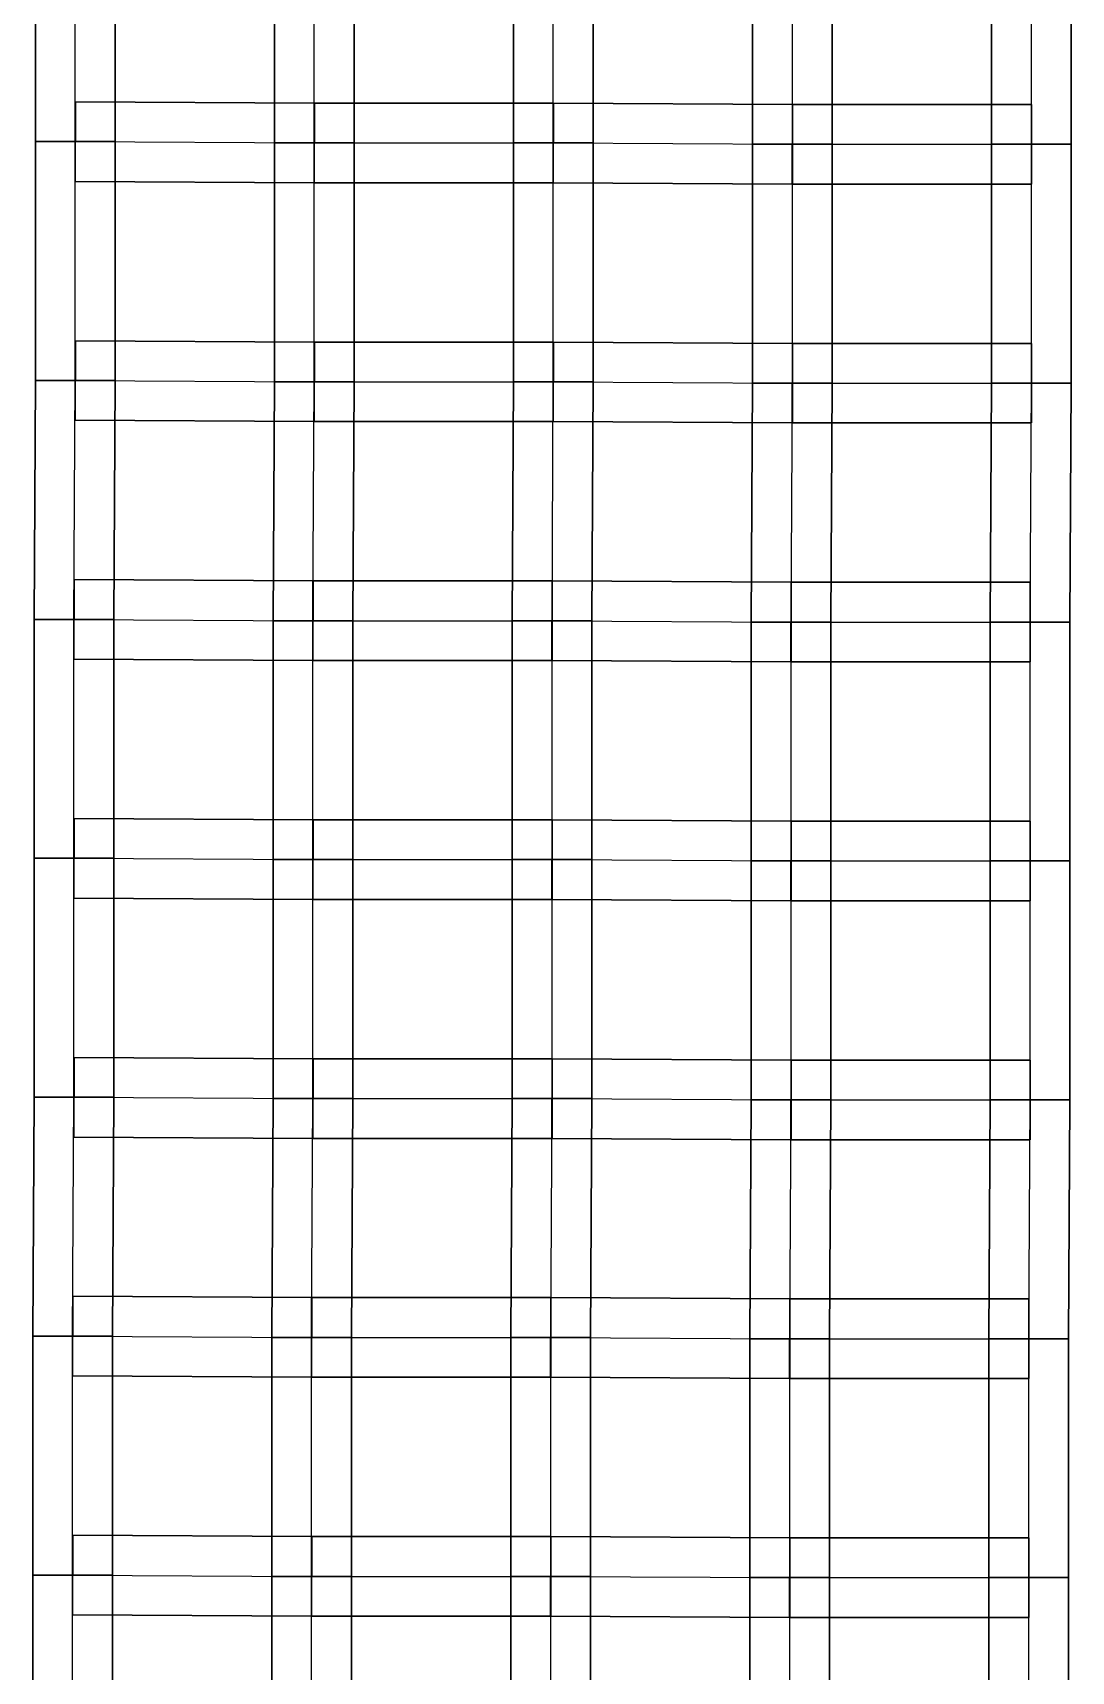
# Model space of a CAD drawing. Extents: x -300 to 609, y -118 to 2027.
# Drawn here: x -299.7 to -221.5, y 76.1 to 199.5 of the extents above; entities that cross this region are included whole.
import ezdxf

# ---------------------------------------------------------------- set-up
doc = ezdxf.new("R2010")
doc.units = 0

msp = doc.modelspace()

# ---------------------------------------------------------------- linework, layer by layer
at = {"layer": 'TUNNELS'}
for points in [[(-299.5, 191.3, -1.5), (-293.5, 191.3, -1.5), (-293.5, 209.3, -1.5), (-299.5, 209.3, -1.5)], [(-293.5, 191.3, 1.5), (-299.5, 191.3, 1.5), (-299.5, 209.3, 1.5), (-293.5, 209.3, 1.5)], [(-299.5, 191.3, 1.5), (-299.5, 191.3, -1.5), (-299.5, 209.3, -1.5), (-299.5, 209.3, 1.5)], [(-293.5, 191.3, -1.5), (-293.5, 191.3, 1.5), (-293.5, 209.3, 1.5), (-293.5, 209.3, -1.5)], [(-281.5, 191.2, -1.5), (-275.5, 191.2, -1.5), (-275.5, 209.2, -1.5), (-281.5, 209.2, -1.5)], [(-275.5, 191.2, 1.5), (-281.5, 191.2, 1.5), (-281.5, 209.2, 1.5), (-275.5, 209.2, 1.5)], [(-281.5, 191.2, 1.5), (-281.5, 191.2, -1.5), (-281.5, 209.2, -1.5), (-281.5, 209.2, 1.5)], [(-275.5, 191.2, -1.5), (-275.5, 191.2, 1.5), (-275.5, 209.2, 1.5), (-275.5, 209.2, -1.5)], [(-263.5, 191.2, -1.5), (-257.5, 191.2, -1.5), (-257.5, 209.2, -1.5), (-263.5, 209.2, -1.5)], [(-257.5, 191.2, 1.5), (-263.5, 191.2, 1.5), (-263.5, 209.2, 1.5), (-257.5, 209.2, 1.5)], [(-263.5, 191.2, 1.5), (-263.5, 191.2, -1.5), (-263.5, 209.2, -1.5), (-263.5, 209.2, 1.5)], [(-257.5, 191.2, -1.5), (-257.5, 191.2, 1.5), (-257.5, 209.2, 1.5), (-257.5, 209.2, -1.5)], [(-245.5, 191.1, -1.5), (-239.5, 191.1, -1.5), (-239.5, 209.1, -1.5), (-245.5, 209.1, -1.5)], [(-239.5, 191.1, 1.5), (-245.5, 191.1, 1.5), (-245.5, 209.1, 1.5), (-239.5, 209.1, 1.5)], [(-245.5, 191.1, 1.5), (-245.5, 191.1, -1.5), (-245.5, 209.1, -1.5), (-245.5, 209.1, 1.5)], [(-239.5, 191.1, -1.5), (-239.5, 191.1, 1.5), (-239.5, 209.1, 1.5), (-239.5, 209.1, -1.5)], [(-227.5, 191.1, -1.5), (-221.5, 191.1, -1.5), (-221.5, 209.1, -1.5), (-227.5, 209.1, -1.5)], [(-221.5, 191.1, 1.5), (-227.5, 191.1, 1.5), (-227.5, 209.1, 1.5), (-221.5, 209.1, 1.5)], [(-227.5, 191.1, 1.5), (-227.5, 191.1, -1.5), (-227.5, 209.1, -1.5), (-227.5, 209.1, 1.5)], [(-221.5, 191.1, -1.5), (-221.5, 191.1, 1.5), (-221.5, 209.1, 1.5), (-221.5, 209.1, -1.5)], [(-296.4833, 194.3, -1.5), (-296.5167, 188.3, -1.5), (-278.5167, 188.2, -1.5), (-278.4833, 194.2, -1.5)], [(-296.5167, 188.3, 1.5), (-296.4833, 194.3, 1.5), (-278.4833, 194.2, 1.5), (-278.5167, 188.2, 1.5)], [(-296.4833, 194.3, -1.5), (-296.5167, 188.3, -1.5), (-296.5167, 188.3, 1.5), (-296.4833, 194.3, 1.5)], [(-296.4833, 194.3, 1.5), (-296.4833, 194.3, -1.5), (-278.4833, 194.2, -1.5), (-278.4833, 194.2, 1.5)], [(-278.4833, 194.2, -1.5), (-278.4833, 194.2, 1.5), (-278.5167, 188.2, 1.5), (-278.5167, 188.2, -1.5)], [(-278.5, 194.2, -1.5), (-278.5, 188.2, -1.5), (-260.5, 188.2, -1.5), (-260.5, 194.2, -1.5)], [(-278.5, 188.2, 1.5), (-278.5, 194.2, 1.5), (-260.5, 194.2, 1.5), (-260.5, 188.2, 1.5)], [(-278.5, 194.2, 1.5), (-278.5, 194.2, -1.5), (-260.5, 194.2, -1.5), (-260.5, 194.2, 1.5)], [(-278.5, 194.2, -1.5), (-278.5, 188.2, -1.5), (-278.5, 188.2, 1.5), (-278.5, 194.2, 1.5)], [(-260.4833, 194.2, -1.5), (-260.5167, 188.2, -1.5), (-242.5167, 188.1, -1.5), (-242.4833, 194.1, -1.5)], [(-260.5167, 188.2, 1.5), (-260.4833, 194.2, 1.5), (-242.4833, 194.1, 1.5), (-242.5167, 188.1, 1.5)], [(-260.4833, 194.2, -1.5), (-260.5167, 188.2, -1.5), (-260.5167, 188.2, 1.5), (-260.4833, 194.2, 1.5)], [(-260.5, 194.2, -1.5), (-260.5, 194.2, 1.5), (-260.5, 188.2, 1.5), (-260.5, 188.2, -1.5)], [(-260.4833, 194.2, 1.5), (-260.4833, 194.2, -1.5), (-242.4833, 194.1, -1.5), (-242.4833, 194.1, 1.5)], [(-242.4833, 194.1, -1.5), (-242.4833, 194.1, 1.5), (-242.5167, 188.1, 1.5), (-242.5167, 188.1, -1.5)], [(-242.5, 194.1, -1.5), (-242.5, 188.1, -1.5), (-224.5, 188.1, -1.5), (-224.5, 194.1, -1.5)], [(-242.5, 188.1, 1.5), (-242.5, 194.1, 1.5), (-224.5, 194.1, 1.5), (-224.5, 188.1, 1.5)], [(-242.5, 194.1, 1.5), (-242.5, 194.1, -1.5), (-224.5, 194.1, -1.5), (-224.5, 194.1, 1.5)], [(-242.5, 194.1, -1.5), (-242.5, 188.1, -1.5), (-242.5, 188.1, 1.5), (-242.5, 194.1, 1.5)], [(-224.5, 194.1, -1.5), (-224.5, 194.1, 1.5), (-224.5, 188.1, 1.5), (-224.5, 188.1, -1.5)], [(-299.5, 173.3, -1.5), (-293.5, 173.3, -1.5), (-293.5, 191.3, -1.5), (-299.5, 191.3, -1.5)], [(-293.5, 173.3, 1.5), (-299.5, 173.3, 1.5), (-299.5, 191.3, 1.5), (-293.5, 191.3, 1.5)], [(-299.5, 173.3, 1.5), (-299.5, 173.3, -1.5), (-299.5, 191.3, -1.5), (-299.5, 191.3, 1.5)], [(-299.5, 191.3, -1.5), (-299.5, 191.3, 1.5), (-293.5, 191.3, 1.5), (-293.5, 191.3, -1.5)], [(-299.5, 191.3, -1.5), (-293.5, 191.3, -1.5), (-293.5, 191.3, 1.5), (-299.5, 191.3, 1.5)], [(-293.5, 173.3, -1.5), (-293.5, 173.3, 1.5), (-293.5, 191.3, 1.5), (-293.5, 191.3, -1.5)], [(-281.5, 173.2, -1.5), (-275.5, 173.2, -1.5), (-275.5, 191.2, -1.5), (-281.5, 191.2, -1.5)], [(-275.5, 173.2, 1.5), (-281.5, 173.2, 1.5), (-281.5, 191.2, 1.5), (-275.5, 191.2, 1.5)], [(-281.5, 173.2, 1.5), (-281.5, 173.2, -1.5), (-281.5, 191.2, -1.5), (-281.5, 191.2, 1.5)], [(-281.5, 191.2, -1.5), (-281.5, 191.2, 1.5), (-275.5, 191.2, 1.5), (-275.5, 191.2, -1.5)], [(-281.5, 191.2, -1.5), (-275.5, 191.2, -1.5), (-275.5, 191.2, 1.5), (-281.5, 191.2, 1.5)], [(-275.5, 173.2, -1.5), (-275.5, 173.2, 1.5), (-275.5, 191.2, 1.5), (-275.5, 191.2, -1.5)], [(-263.5, 173.2, -1.5), (-257.5, 173.2, -1.5), (-257.5, 191.2, -1.5), (-263.5, 191.2, -1.5)], [(-257.5, 173.2, 1.5), (-263.5, 173.2, 1.5), (-263.5, 191.2, 1.5), (-257.5, 191.2, 1.5)], [(-263.5, 173.2, 1.5), (-263.5, 173.2, -1.5), (-263.5, 191.2, -1.5), (-263.5, 191.2, 1.5)], [(-263.5, 191.2, -1.5), (-263.5, 191.2, 1.5), (-257.5, 191.2, 1.5), (-257.5, 191.2, -1.5)], [(-263.5, 191.2, -1.5), (-257.5, 191.2, -1.5), (-257.5, 191.2, 1.5), (-263.5, 191.2, 1.5)], [(-257.5, 173.2, -1.5), (-257.5, 173.2, 1.5), (-257.5, 191.2, 1.5), (-257.5, 191.2, -1.5)], [(-245.5, 173.1, -1.5), (-239.5, 173.1, -1.5), (-239.5, 191.1, -1.5), (-245.5, 191.1, -1.5)], [(-239.5, 173.1, 1.5), (-245.5, 173.1, 1.5), (-245.5, 191.1, 1.5), (-239.5, 191.1, 1.5)], [(-245.5, 173.1, 1.5), (-245.5, 173.1, -1.5), (-245.5, 191.1, -1.5), (-245.5, 191.1, 1.5)], [(-245.5, 191.1, -1.5), (-245.5, 191.1, 1.5), (-239.5, 191.1, 1.5), (-239.5, 191.1, -1.5)], [(-245.5, 191.1, -1.5), (-239.5, 191.1, -1.5), (-239.5, 191.1, 1.5), (-245.5, 191.1, 1.5)], [(-239.5, 173.1, -1.5), (-239.5, 173.1, 1.5), (-239.5, 191.1, 1.5), (-239.5, 191.1, -1.5)], [(-227.5, 173.1, -1.5), (-221.5, 173.1, -1.5), (-221.5, 191.1, -1.5), (-227.5, 191.1, -1.5)], [(-221.5, 173.1, 1.5), (-227.5, 173.1, 1.5), (-227.5, 191.1, 1.5), (-221.5, 191.1, 1.5)], [(-227.5, 173.1, 1.5), (-227.5, 173.1, -1.5), (-227.5, 191.1, -1.5), (-227.5, 191.1, 1.5)], [(-227.5, 191.1, -1.5), (-227.5, 191.1, 1.5), (-221.5, 191.1, 1.5), (-221.5, 191.1, -1.5)], [(-227.5, 191.1, -1.5), (-221.5, 191.1, -1.5), (-221.5, 191.1, 1.5), (-227.5, 191.1, 1.5)], [(-221.5, 173.1, -1.5), (-221.5, 173.1, 1.5), (-221.5, 191.1, 1.5), (-221.5, 191.1, -1.5)], [(-296.5167, 188.3, -1.5), (-296.5167, 188.3, 1.5), (-278.5167, 188.2, 1.5), (-278.5167, 188.2, -1.5)], [(-278.5, 188.2, -1.5), (-278.5, 188.2, 1.5), (-260.5, 188.2, 1.5), (-260.5, 188.2, -1.5)], [(-260.5167, 188.2, -1.5), (-260.5167, 188.2, 1.5), (-242.5167, 188.1, 1.5), (-242.5167, 188.1, -1.5)], [(-242.5, 188.1, -1.5), (-242.5, 188.1, 1.5), (-224.5, 188.1, 1.5), (-224.5, 188.1, -1.5)], [(-296.4833, 176.3, -1.5), (-296.5167, 170.3, -1.5), (-278.5167, 170.2, -1.5), (-278.4833, 176.2, -1.5)], [(-296.5167, 170.3, 1.5), (-296.4833, 176.3, 1.5), (-278.4833, 176.2, 1.5), (-278.5167, 170.2, 1.5)], [(-296.4833, 176.3, -1.5), (-296.5167, 170.3, -1.5), (-296.5167, 170.3, 1.5), (-296.4833, 176.3, 1.5)], [(-296.4833, 176.3, 1.5), (-296.4833, 176.3, -1.5), (-278.4833, 176.2, -1.5), (-278.4833, 176.2, 1.5)], [(-278.4833, 176.2, -1.5), (-278.4833, 176.2, 1.5), (-278.5167, 170.2, 1.5), (-278.5167, 170.2, -1.5)], [(-278.5, 176.2, -1.5), (-278.5, 170.2, -1.5), (-260.5, 170.2, -1.5), (-260.5, 176.2, -1.5)], [(-278.5, 170.2, 1.5), (-278.5, 176.2, 1.5), (-260.5, 176.2, 1.5), (-260.5, 170.2, 1.5)], [(-278.5, 176.2, 1.5), (-278.5, 176.2, -1.5), (-260.5, 176.2, -1.5), (-260.5, 176.2, 1.5)], [(-278.5, 176.2, -1.5), (-278.5, 170.2, -1.5), (-278.5, 170.2, 1.5), (-278.5, 176.2, 1.5)], [(-260.4833, 176.2, -1.5), (-260.5167, 170.2, -1.5), (-242.5167, 170.1, -1.5), (-242.4833, 176.1, -1.5)], [(-260.5167, 170.2, 1.5), (-260.4833, 176.2, 1.5), (-242.4833, 176.1, 1.5), (-242.5167, 170.1, 1.5)], [(-260.4833, 176.2, -1.5), (-260.5167, 170.2, -1.5), (-260.5167, 170.2, 1.5), (-260.4833, 176.2, 1.5)], [(-260.5, 176.2, -1.5), (-260.5, 176.2, 1.5), (-260.5, 170.2, 1.5), (-260.5, 170.2, -1.5)], [(-260.4833, 176.2, 1.5), (-260.4833, 176.2, -1.5), (-242.4833, 176.1, -1.5), (-242.4833, 176.1, 1.5)], [(-242.4833, 176.1, -1.5), (-242.4833, 176.1, 1.5), (-242.5167, 170.1, 1.5), (-242.5167, 170.1, -1.5)], [(-242.5, 176.1, -1.5), (-242.5, 170.1, -1.5), (-224.5, 170.1, -1.5), (-224.5, 176.1, -1.5)], [(-242.5, 170.1, 1.5), (-242.5, 176.1, 1.5), (-224.5, 176.1, 1.5), (-224.5, 170.1, 1.5)], [(-242.5, 176.1, 1.5), (-242.5, 176.1, -1.5), (-224.5, 176.1, -1.5), (-224.5, 176.1, 1.5)], [(-242.5, 176.1, -1.5), (-242.5, 170.1, -1.5), (-242.5, 170.1, 1.5), (-242.5, 176.1, 1.5)], [(-224.5, 176.1, -1.5), (-224.5, 176.1, 1.5), (-224.5, 170.1, 1.5), (-224.5, 170.1, -1.5)], [(-299.6, 155.3167, -1.5), (-293.6, 155.2833, -1.5), (-293.5, 173.2833, -1.5), (-299.5, 173.3167, -1.5)], [(-293.6, 155.2833, 1.5), (-299.6, 155.3167, 1.5), (-299.5, 173.3167, 1.5), (-293.5, 173.2833, 1.5)], [(-299.6, 155.3167, 1.5), (-299.6, 155.3167, -1.5), (-299.5, 173.3167, -1.5), (-299.5, 173.3167, 1.5)], [(-299.5, 173.3167, -1.5), (-299.5, 173.3167, 1.5), (-293.5, 173.2833, 1.5), (-293.5, 173.2833, -1.5)], [(-299.5, 173.3, -1.5), (-293.5, 173.3, -1.5), (-293.5, 173.3, 1.5), (-299.5, 173.3, 1.5)], [(-293.6, 155.2833, -1.5), (-293.6, 155.2833, 1.5), (-293.5, 173.2833, 1.5), (-293.5, 173.2833, -1.5)], [(-281.6, 155.2167, -1.5), (-275.6, 155.1833, -1.5), (-275.5, 173.1833, -1.5), (-281.5, 173.2167, -1.5)], [(-275.6, 155.1833, 1.5), (-281.6, 155.2167, 1.5), (-281.5, 173.2167, 1.5), (-275.5, 173.1833, 1.5)], [(-281.6, 155.2167, 1.5), (-281.6, 155.2167, -1.5), (-281.5, 173.2167, -1.5), (-281.5, 173.2167, 1.5)], [(-281.5, 173.2167, -1.5), (-281.5, 173.2167, 1.5), (-275.5, 173.1833, 1.5), (-275.5, 173.1833, -1.5)], [(-281.5, 173.2, -1.5), (-275.5, 173.2, -1.5), (-275.5, 173.2, 1.5), (-281.5, 173.2, 1.5)], [(-275.6, 155.1833, -1.5), (-275.6, 155.1833, 1.5), (-275.5, 173.1833, 1.5), (-275.5, 173.1833, -1.5)], [(-263.6, 155.2167, -1.5), (-257.6, 155.1833, -1.5), (-257.5, 173.1833, -1.5), (-263.5, 173.2167, -1.5)], [(-257.6, 155.1833, 1.5), (-263.6, 155.2167, 1.5), (-263.5, 173.2167, 1.5), (-257.5, 173.1833, 1.5)], [(-263.6, 155.2167, 1.5), (-263.6, 155.2167, -1.5), (-263.5, 173.2167, -1.5), (-263.5, 173.2167, 1.5)], [(-263.5, 173.2167, -1.5), (-263.5, 173.2167, 1.5), (-257.5, 173.1833, 1.5), (-257.5, 173.1833, -1.5)], [(-263.5, 173.2, -1.5), (-257.5, 173.2, -1.5), (-257.5, 173.2, 1.5), (-263.5, 173.2, 1.5)], [(-257.6, 155.1833, -1.5), (-257.6, 155.1833, 1.5), (-257.5, 173.1833, 1.5), (-257.5, 173.1833, -1.5)], [(-245.6, 155.1167, -1.5), (-239.6, 155.0833, -1.5), (-239.5, 173.0833, -1.5), (-245.5, 173.1167, -1.5)], [(-239.6, 155.0833, 1.5), (-245.6, 155.1167, 1.5), (-245.5, 173.1167, 1.5), (-239.5, 173.0833, 1.5)], [(-245.6, 155.1167, 1.5), (-245.6, 155.1167, -1.5), (-245.5, 173.1167, -1.5), (-245.5, 173.1167, 1.5)], [(-245.5, 173.1167, -1.5), (-245.5, 173.1167, 1.5), (-239.5, 173.0833, 1.5), (-239.5, 173.0833, -1.5)], [(-245.5, 173.1, -1.5), (-239.5, 173.1, -1.5), (-239.5, 173.1, 1.5), (-245.5, 173.1, 1.5)], [(-239.6, 155.0833, -1.5), (-239.6, 155.0833, 1.5), (-239.5, 173.0833, 1.5), (-239.5, 173.0833, -1.5)], [(-227.6, 155.1167, -1.5), (-221.6, 155.0833, -1.5), (-221.5, 173.0833, -1.5), (-227.5, 173.1167, -1.5)], [(-221.6, 155.0833, 1.5), (-227.6, 155.1167, 1.5), (-227.5, 173.1167, 1.5), (-221.5, 173.0833, 1.5)], [(-227.6, 155.1167, 1.5), (-227.6, 155.1167, -1.5), (-227.5, 173.1167, -1.5), (-227.5, 173.1167, 1.5)], [(-227.5, 173.1167, -1.5), (-227.5, 173.1167, 1.5), (-221.5, 173.0833, 1.5), (-221.5, 173.0833, -1.5)], [(-227.5, 173.1, -1.5), (-221.5, 173.1, -1.5), (-221.5, 173.1, 1.5), (-227.5, 173.1, 1.5)], [(-221.6, 155.0833, -1.5), (-221.6, 155.0833, 1.5), (-221.5, 173.0833, 1.5), (-221.5, 173.0833, -1.5)], [(-296.5167, 170.3, -1.5), (-296.5167, 170.3, 1.5), (-278.5167, 170.2, 1.5), (-278.5167, 170.2, -1.5)], [(-278.5, 170.2, -1.5), (-278.5, 170.2, 1.5), (-260.5, 170.2, 1.5), (-260.5, 170.2, -1.5)], [(-260.5167, 170.2, -1.5), (-260.5167, 170.2, 1.5), (-242.5167, 170.1, 1.5), (-242.5167, 170.1, -1.5)], [(-242.5, 170.1, -1.5), (-242.5, 170.1, 1.5), (-224.5, 170.1, 1.5), (-224.5, 170.1, -1.5)], [(-296.5833, 158.3, -1.5), (-296.6167, 152.3, -1.5), (-278.6167, 152.2, -1.5), (-278.5833, 158.2, -1.5)], [(-296.6167, 152.3, 1.5), (-296.5833, 158.3, 1.5), (-278.5833, 158.2, 1.5), (-278.6167, 152.2, 1.5)], [(-296.5833, 158.3, -1.5), (-296.6167, 152.3, -1.5), (-296.6167, 152.3, 1.5), (-296.5833, 158.3, 1.5)], [(-296.5833, 158.3, 1.5), (-296.5833, 158.3, -1.5), (-278.5833, 158.2, -1.5), (-278.5833, 158.2, 1.5)], [(-278.5833, 158.2, -1.5), (-278.5833, 158.2, 1.5), (-278.6167, 152.2, 1.5), (-278.6167, 152.2, -1.5)], [(-278.6, 158.2, -1.5), (-278.6, 152.2, -1.5), (-260.6, 152.2, -1.5), (-260.6, 158.2, -1.5)], [(-278.6, 152.2, 1.5), (-278.6, 158.2, 1.5), (-260.6, 158.2, 1.5), (-260.6, 152.2, 1.5)], [(-278.6, 158.2, 1.5), (-278.6, 158.2, -1.5), (-260.6, 158.2, -1.5), (-260.6, 158.2, 1.5)], [(-278.6, 158.2, -1.5), (-278.6, 152.2, -1.5), (-278.6, 152.2, 1.5), (-278.6, 158.2, 1.5)], [(-260.5833, 158.2, -1.5), (-260.6167, 152.2, -1.5), (-242.6167, 152.1, -1.5), (-242.5833, 158.1, -1.5)], [(-260.6167, 152.2, 1.5), (-260.5833, 158.2, 1.5), (-242.5833, 158.1, 1.5), (-242.6167, 152.1, 1.5)], [(-260.5833, 158.2, -1.5), (-260.6167, 152.2, -1.5), (-260.6167, 152.2, 1.5), (-260.5833, 158.2, 1.5)], [(-260.6, 158.2, -1.5), (-260.6, 158.2, 1.5), (-260.6, 152.2, 1.5), (-260.6, 152.2, -1.5)], [(-260.5833, 158.2, 1.5), (-260.5833, 158.2, -1.5), (-242.5833, 158.1, -1.5), (-242.5833, 158.1, 1.5)], [(-242.5833, 158.1, -1.5), (-242.5833, 158.1, 1.5), (-242.6167, 152.1, 1.5), (-242.6167, 152.1, -1.5)], [(-242.6, 158.1, -1.5), (-242.6, 152.1, -1.5), (-224.6, 152.1, -1.5), (-224.6, 158.1, -1.5)], [(-242.6, 152.1, 1.5), (-242.6, 158.1, 1.5), (-224.6, 158.1, 1.5), (-224.6, 152.1, 1.5)], [(-242.6, 158.1, 1.5), (-242.6, 158.1, -1.5), (-224.6, 158.1, -1.5), (-224.6, 158.1, 1.5)], [(-242.6, 158.1, -1.5), (-242.6, 152.1, -1.5), (-242.6, 152.1, 1.5), (-242.6, 158.1, 1.5)], [(-224.6, 158.1, -1.5), (-224.6, 158.1, 1.5), (-224.6, 152.1, 1.5), (-224.6, 152.1, -1.5)], [(-299.6, 155.3167, -1.5), (-293.6, 155.2833, -1.5), (-293.6, 155.2833, 1.5), (-299.6, 155.3167, 1.5)], [(-299.6, 137.3, -1.5), (-293.6, 137.3, -1.5), (-293.6, 155.3, -1.5), (-299.6, 155.3, -1.5)], [(-293.6, 137.3, 1.5), (-299.6, 137.3, 1.5), (-299.6, 155.3, 1.5), (-293.6, 155.3, 1.5)], [(-299.6, 137.3, 1.5), (-299.6, 137.3, -1.5), (-299.6, 155.3, -1.5), (-299.6, 155.3, 1.5)], [(-299.6, 155.3, -1.5), (-299.6, 155.3, 1.5), (-293.6, 155.3, 1.5), (-293.6, 155.3, -1.5)], [(-293.6, 137.3, -1.5), (-293.6, 137.3, 1.5), (-293.6, 155.3, 1.5), (-293.6, 155.3, -1.5)], [(-281.6, 155.2167, -1.5), (-275.6, 155.1833, -1.5), (-275.6, 155.1833, 1.5), (-281.6, 155.2167, 1.5)], [(-281.6, 137.2, -1.5), (-275.6, 137.2, -1.5), (-275.6, 155.2, -1.5), (-281.6, 155.2, -1.5)], [(-275.6, 137.2, 1.5), (-281.6, 137.2, 1.5), (-281.6, 155.2, 1.5), (-275.6, 155.2, 1.5)], [(-281.6, 137.2, 1.5), (-281.6, 137.2, -1.5), (-281.6, 155.2, -1.5), (-281.6, 155.2, 1.5)], [(-281.6, 155.2, -1.5), (-281.6, 155.2, 1.5), (-275.6, 155.2, 1.5), (-275.6, 155.2, -1.5)], [(-275.6, 137.2, -1.5), (-275.6, 137.2, 1.5), (-275.6, 155.2, 1.5), (-275.6, 155.2, -1.5)], [(-263.6, 155.2167, -1.5), (-257.6, 155.1833, -1.5), (-257.6, 155.1833, 1.5), (-263.6, 155.2167, 1.5)], [(-263.6, 137.2, -1.5), (-257.6, 137.2, -1.5), (-257.6, 155.2, -1.5), (-263.6, 155.2, -1.5)], [(-257.6, 137.2, 1.5), (-263.6, 137.2, 1.5), (-263.6, 155.2, 1.5), (-257.6, 155.2, 1.5)], [(-263.6, 137.2, 1.5), (-263.6, 137.2, -1.5), (-263.6, 155.2, -1.5), (-263.6, 155.2, 1.5)], [(-263.6, 155.2, -1.5), (-263.6, 155.2, 1.5), (-257.6, 155.2, 1.5), (-257.6, 155.2, -1.5)], [(-257.6, 137.2, -1.5), (-257.6, 137.2, 1.5), (-257.6, 155.2, 1.5), (-257.6, 155.2, -1.5)], [(-245.6, 155.1167, -1.5), (-239.6, 155.0833, -1.5), (-239.6, 155.0833, 1.5), (-245.6, 155.1167, 1.5)], [(-245.6, 137.1, -1.5), (-239.6, 137.1, -1.5), (-239.6, 155.1, -1.5), (-245.6, 155.1, -1.5)], [(-239.6, 137.1, 1.5), (-245.6, 137.1, 1.5), (-245.6, 155.1, 1.5), (-239.6, 155.1, 1.5)], [(-245.6, 137.1, 1.5), (-245.6, 137.1, -1.5), (-245.6, 155.1, -1.5), (-245.6, 155.1, 1.5)], [(-245.6, 155.1, -1.5), (-245.6, 155.1, 1.5), (-239.6, 155.1, 1.5), (-239.6, 155.1, -1.5)], [(-239.6, 137.1, -1.5), (-239.6, 137.1, 1.5), (-239.6, 155.1, 1.5), (-239.6, 155.1, -1.5)], [(-227.6, 155.1167, -1.5), (-221.6, 155.0833, -1.5), (-221.6, 155.0833, 1.5), (-227.6, 155.1167, 1.5)], [(-227.6, 137.1, -1.5), (-221.6, 137.1, -1.5), (-221.6, 155.1, -1.5), (-227.6, 155.1, -1.5)], [(-221.6, 137.1, 1.5), (-227.6, 137.1, 1.5), (-227.6, 155.1, 1.5), (-221.6, 155.1, 1.5)], [(-227.6, 137.1, 1.5), (-227.6, 137.1, -1.5), (-227.6, 155.1, -1.5), (-227.6, 155.1, 1.5)], [(-227.6, 155.1, -1.5), (-227.6, 155.1, 1.5), (-221.6, 155.1, 1.5), (-221.6, 155.1, -1.5)], [(-221.6, 137.1, -1.5), (-221.6, 137.1, 1.5), (-221.6, 155.1, 1.5), (-221.6, 155.1, -1.5)], [(-296.6167, 152.3, -1.5), (-296.6167, 152.3, 1.5), (-278.6167, 152.2, 1.5), (-278.6167, 152.2, -1.5)], [(-278.6, 152.2, -1.5), (-278.6, 152.2, 1.5), (-260.6, 152.2, 1.5), (-260.6, 152.2, -1.5)], [(-260.6167, 152.2, -1.5), (-260.6167, 152.2, 1.5), (-242.6167, 152.1, 1.5), (-242.6167, 152.1, -1.5)], [(-242.6, 152.1, -1.5), (-242.6, 152.1, 1.5), (-224.6, 152.1, 1.5), (-224.6, 152.1, -1.5)], [(-296.5833, 140.3, -1.5), (-296.6167, 134.3, -1.5), (-278.6167, 134.2, -1.5), (-278.5833, 140.2, -1.5)], [(-296.6167, 134.3, 1.5), (-296.5833, 140.3, 1.5), (-278.5833, 140.2, 1.5), (-278.6167, 134.2, 1.5)], [(-296.5833, 140.3, -1.5), (-296.6167, 134.3, -1.5), (-296.6167, 134.3, 1.5), (-296.5833, 140.3, 1.5)], [(-296.5833, 140.3, 1.5), (-296.5833, 140.3, -1.5), (-278.5833, 140.2, -1.5), (-278.5833, 140.2, 1.5)], [(-278.5833, 140.2, -1.5), (-278.5833, 140.2, 1.5), (-278.6167, 134.2, 1.5), (-278.6167, 134.2, -1.5)], [(-278.6, 140.2, -1.5), (-278.6, 134.2, -1.5), (-260.6, 134.2, -1.5), (-260.6, 140.2, -1.5)], [(-278.6, 134.2, 1.5), (-278.6, 140.2, 1.5), (-260.6, 140.2, 1.5), (-260.6, 134.2, 1.5)], [(-278.6, 140.2, 1.5), (-278.6, 140.2, -1.5), (-260.6, 140.2, -1.5), (-260.6, 140.2, 1.5)], [(-278.6, 140.2, -1.5), (-278.6, 134.2, -1.5), (-278.6, 134.2, 1.5), (-278.6, 140.2, 1.5)], [(-260.5833, 140.2, -1.5), (-260.6167, 134.2, -1.5), (-242.6167, 134.1, -1.5), (-242.5833, 140.1, -1.5)], [(-260.6167, 134.2, 1.5), (-260.5833, 140.2, 1.5), (-242.5833, 140.1, 1.5), (-242.6167, 134.1, 1.5)], [(-260.5833, 140.2, -1.5), (-260.6167, 134.2, -1.5), (-260.6167, 134.2, 1.5), (-260.5833, 140.2, 1.5)], [(-260.6, 140.2, -1.5), (-260.6, 140.2, 1.5), (-260.6, 134.2, 1.5), (-260.6, 134.2, -1.5)], [(-260.5833, 140.2, 1.5), (-260.5833, 140.2, -1.5), (-242.5833, 140.1, -1.5), (-242.5833, 140.1, 1.5)], [(-242.5833, 140.1, -1.5), (-242.5833, 140.1, 1.5), (-242.6167, 134.1, 1.5), (-242.6167, 134.1, -1.5)], [(-242.6, 140.1, -1.5), (-242.6, 134.1, -1.5), (-224.6, 134.1, -1.5), (-224.6, 140.1, -1.5)], [(-242.6, 134.1, 1.5), (-242.6, 140.1, 1.5), (-224.6, 140.1, 1.5), (-224.6, 134.1, 1.5)], [(-242.6, 140.1, 1.5), (-242.6, 140.1, -1.5), (-224.6, 140.1, -1.5), (-224.6, 140.1, 1.5)], [(-242.6, 140.1, -1.5), (-242.6, 134.1, -1.5), (-242.6, 134.1, 1.5), (-242.6, 140.1, 1.5)], [(-224.6, 140.1, -1.5), (-224.6, 140.1, 1.5), (-224.6, 134.1, 1.5), (-224.6, 134.1, -1.5)], [(-299.6, 119.3, -1.5), (-293.6, 119.3, -1.5), (-293.6, 137.3, -1.5), (-299.6, 137.3, -1.5)], [(-293.6, 119.3, 1.5), (-299.6, 119.3, 1.5), (-299.6, 137.3, 1.5), (-293.6, 137.3, 1.5)], [(-299.6, 119.3, 1.5), (-299.6, 119.3, -1.5), (-299.6, 137.3, -1.5), (-299.6, 137.3, 1.5)], [(-299.6, 137.3, -1.5), (-299.6, 137.3, 1.5), (-293.6, 137.3, 1.5), (-293.6, 137.3, -1.5)], [(-299.6, 137.3, -1.5), (-293.6, 137.3, -1.5), (-293.6, 137.3, 1.5), (-299.6, 137.3, 1.5)], [(-293.6, 119.3, -1.5), (-293.6, 119.3, 1.5), (-293.6, 137.3, 1.5), (-293.6, 137.3, -1.5)], [(-281.6, 119.2, -1.5), (-275.6, 119.2, -1.5), (-275.6, 137.2, -1.5), (-281.6, 137.2, -1.5)], [(-275.6, 119.2, 1.5), (-281.6, 119.2, 1.5), (-281.6, 137.2, 1.5), (-275.6, 137.2, 1.5)], [(-281.6, 119.2, 1.5), (-281.6, 119.2, -1.5), (-281.6, 137.2, -1.5), (-281.6, 137.2, 1.5)], [(-281.6, 137.2, -1.5), (-281.6, 137.2, 1.5), (-275.6, 137.2, 1.5), (-275.6, 137.2, -1.5)], [(-281.6, 137.2, -1.5), (-275.6, 137.2, -1.5), (-275.6, 137.2, 1.5), (-281.6, 137.2, 1.5)], [(-275.6, 119.2, -1.5), (-275.6, 119.2, 1.5), (-275.6, 137.2, 1.5), (-275.6, 137.2, -1.5)], [(-263.6, 119.2, -1.5), (-257.6, 119.2, -1.5), (-257.6, 137.2, -1.5), (-263.6, 137.2, -1.5)], [(-257.6, 119.2, 1.5), (-263.6, 119.2, 1.5), (-263.6, 137.2, 1.5), (-257.6, 137.2, 1.5)], [(-263.6, 119.2, 1.5), (-263.6, 119.2, -1.5), (-263.6, 137.2, -1.5), (-263.6, 137.2, 1.5)], [(-263.6, 137.2, -1.5), (-263.6, 137.2, 1.5), (-257.6, 137.2, 1.5), (-257.6, 137.2, -1.5)], [(-263.6, 137.2, -1.5), (-257.6, 137.2, -1.5), (-257.6, 137.2, 1.5), (-263.6, 137.2, 1.5)], [(-257.6, 119.2, -1.5), (-257.6, 119.2, 1.5), (-257.6, 137.2, 1.5), (-257.6, 137.2, -1.5)], [(-245.6, 119.1, -1.5), (-239.6, 119.1, -1.5), (-239.6, 137.1, -1.5), (-245.6, 137.1, -1.5)], [(-239.6, 119.1, 1.5), (-245.6, 119.1, 1.5), (-245.6, 137.1, 1.5), (-239.6, 137.1, 1.5)], [(-245.6, 119.1, 1.5), (-245.6, 119.1, -1.5), (-245.6, 137.1, -1.5), (-245.6, 137.1, 1.5)], [(-245.6, 137.1, -1.5), (-245.6, 137.1, 1.5), (-239.6, 137.1, 1.5), (-239.6, 137.1, -1.5)], [(-245.6, 137.1, -1.5), (-239.6, 137.1, -1.5), (-239.6, 137.1, 1.5), (-245.6, 137.1, 1.5)], [(-239.6, 119.1, -1.5), (-239.6, 119.1, 1.5), (-239.6, 137.1, 1.5), (-239.6, 137.1, -1.5)], [(-227.6, 119.1, -1.5), (-221.6, 119.1, -1.5), (-221.6, 137.1, -1.5), (-227.6, 137.1, -1.5)], [(-221.6, 119.1, 1.5), (-227.6, 119.1, 1.5), (-227.6, 137.1, 1.5), (-221.6, 137.1, 1.5)], [(-227.6, 119.1, 1.5), (-227.6, 119.1, -1.5), (-227.6, 137.1, -1.5), (-227.6, 137.1, 1.5)], [(-227.6, 137.1, -1.5), (-227.6, 137.1, 1.5), (-221.6, 137.1, 1.5), (-221.6, 137.1, -1.5)], [(-227.6, 137.1, -1.5), (-221.6, 137.1, -1.5), (-221.6, 137.1, 1.5), (-227.6, 137.1, 1.5)], [(-221.6, 119.1, -1.5), (-221.6, 119.1, 1.5), (-221.6, 137.1, 1.5), (-221.6, 137.1, -1.5)], [(-296.6167, 134.3, -1.5), (-296.6167, 134.3, 1.5), (-278.6167, 134.2, 1.5), (-278.6167, 134.2, -1.5)], [(-278.6, 134.2, -1.5), (-278.6, 134.2, 1.5), (-260.6, 134.2, 1.5), (-260.6, 134.2, -1.5)], [(-260.6167, 134.2, -1.5), (-260.6167, 134.2, 1.5), (-242.6167, 134.1, 1.5), (-242.6167, 134.1, -1.5)], [(-242.6, 134.1, -1.5), (-242.6, 134.1, 1.5), (-224.6, 134.1, 1.5), (-224.6, 134.1, -1.5)], [(-296.5833, 122.3, -1.5), (-296.6167, 116.3, -1.5), (-278.6167, 116.2, -1.5), (-278.5833, 122.2, -1.5)], [(-296.6167, 116.3, 1.5), (-296.5833, 122.3, 1.5), (-278.5833, 122.2, 1.5), (-278.6167, 116.2, 1.5)], [(-296.5833, 122.3, -1.5), (-296.6167, 116.3, -1.5), (-296.6167, 116.3, 1.5), (-296.5833, 122.3, 1.5)], [(-296.5833, 122.3, 1.5), (-296.5833, 122.3, -1.5), (-278.5833, 122.2, -1.5), (-278.5833, 122.2, 1.5)], [(-278.5833, 122.2, -1.5), (-278.5833, 122.2, 1.5), (-278.6167, 116.2, 1.5), (-278.6167, 116.2, -1.5)], [(-278.6, 122.2, -1.5), (-278.6, 116.2, -1.5), (-260.6, 116.2, -1.5), (-260.6, 122.2, -1.5)], [(-278.6, 116.2, 1.5), (-278.6, 122.2, 1.5), (-260.6, 122.2, 1.5), (-260.6, 116.2, 1.5)], [(-278.6, 122.2, 1.5), (-278.6, 122.2, -1.5), (-260.6, 122.2, -1.5), (-260.6, 122.2, 1.5)], [(-278.6, 122.2, -1.5), (-278.6, 116.2, -1.5), (-278.6, 116.2, 1.5), (-278.6, 122.2, 1.5)], [(-260.5833, 122.2, -1.5), (-260.6167, 116.2, -1.5), (-242.6167, 116.1, -1.5), (-242.5833, 122.1, -1.5)], [(-260.6167, 116.2, 1.5), (-260.5833, 122.2, 1.5), (-242.5833, 122.1, 1.5), (-242.6167, 116.1, 1.5)], [(-260.5833, 122.2, -1.5), (-260.6167, 116.2, -1.5), (-260.6167, 116.2, 1.5), (-260.5833, 122.2, 1.5)], [(-260.6, 122.2, -1.5), (-260.6, 122.2, 1.5), (-260.6, 116.2, 1.5), (-260.6, 116.2, -1.5)], [(-260.5833, 122.2, 1.5), (-260.5833, 122.2, -1.5), (-242.5833, 122.1, -1.5), (-242.5833, 122.1, 1.5)], [(-242.5833, 122.1, -1.5), (-242.5833, 122.1, 1.5), (-242.6167, 116.1, 1.5), (-242.6167, 116.1, -1.5)], [(-242.6, 122.1, -1.5), (-242.6, 116.1, -1.5), (-224.6, 116.1, -1.5), (-224.6, 122.1, -1.5)], [(-242.6, 116.1, 1.5), (-242.6, 122.1, 1.5), (-224.6, 122.1, 1.5), (-224.6, 116.1, 1.5)], [(-242.6, 122.1, 1.5), (-242.6, 122.1, -1.5), (-224.6, 122.1, -1.5), (-224.6, 122.1, 1.5)], [(-242.6, 122.1, -1.5), (-242.6, 116.1, -1.5), (-242.6, 116.1, 1.5), (-242.6, 122.1, 1.5)], [(-224.6, 122.1, -1.5), (-224.6, 122.1, 1.5), (-224.6, 116.1, 1.5), (-224.6, 116.1, -1.5)], [(-299.7, 101.3167, -1.5), (-293.7, 101.2833, -1.5), (-293.6, 119.2833, -1.5), (-299.6, 119.3167, -1.5)], [(-293.7, 101.2833, 1.5), (-299.7, 101.3167, 1.5), (-299.6, 119.3167, 1.5), (-293.6, 119.2833, 1.5)], [(-299.7, 101.3167, 1.5), (-299.7, 101.3167, -1.5), (-299.6, 119.3167, -1.5), (-299.6, 119.3167, 1.5)], [(-299.6, 119.3167, -1.5), (-299.6, 119.3167, 1.5), (-293.6, 119.2833, 1.5), (-293.6, 119.2833, -1.5)], [(-299.6, 119.3, -1.5), (-293.6, 119.3, -1.5), (-293.6, 119.3, 1.5), (-299.6, 119.3, 1.5)], [(-293.7, 101.2833, -1.5), (-293.7, 101.2833, 1.5), (-293.6, 119.2833, 1.5), (-293.6, 119.2833, -1.5)], [(-281.7, 101.2167, -1.5), (-275.7, 101.1833, -1.5), (-275.6, 119.1833, -1.5), (-281.6, 119.2167, -1.5)], [(-275.7, 101.1833, 1.5), (-281.7, 101.2167, 1.5), (-281.6, 119.2167, 1.5), (-275.6, 119.1833, 1.5)], [(-281.7, 101.2167, 1.5), (-281.7, 101.2167, -1.5), (-281.6, 119.2167, -1.5), (-281.6, 119.2167, 1.5)], [(-281.6, 119.2167, -1.5), (-281.6, 119.2167, 1.5), (-275.6, 119.1833, 1.5), (-275.6, 119.1833, -1.5)], [(-281.6, 119.2, -1.5), (-275.6, 119.2, -1.5), (-275.6, 119.2, 1.5), (-281.6, 119.2, 1.5)], [(-275.7, 101.1833, -1.5), (-275.7, 101.1833, 1.5), (-275.6, 119.1833, 1.5), (-275.6, 119.1833, -1.5)], [(-263.7, 101.2167, -1.5), (-257.7, 101.1833, -1.5), (-257.6, 119.1833, -1.5), (-263.6, 119.2167, -1.5)], [(-257.7, 101.1833, 1.5), (-263.7, 101.2167, 1.5), (-263.6, 119.2167, 1.5), (-257.6, 119.1833, 1.5)], [(-263.7, 101.2167, 1.5), (-263.7, 101.2167, -1.5), (-263.6, 119.2167, -1.5), (-263.6, 119.2167, 1.5)], [(-263.6, 119.2167, -1.5), (-263.6, 119.2167, 1.5), (-257.6, 119.1833, 1.5), (-257.6, 119.1833, -1.5)], [(-263.6, 119.2, -1.5), (-257.6, 119.2, -1.5), (-257.6, 119.2, 1.5), (-263.6, 119.2, 1.5)], [(-257.7, 101.1833, -1.5), (-257.7, 101.1833, 1.5), (-257.6, 119.1833, 1.5), (-257.6, 119.1833, -1.5)], [(-245.7, 101.1167, -1.5), (-239.7, 101.0833, -1.5), (-239.6, 119.0833, -1.5), (-245.6, 119.1167, -1.5)], [(-239.7, 101.0833, 1.5), (-245.7, 101.1167, 1.5), (-245.6, 119.1167, 1.5), (-239.6, 119.0833, 1.5)], [(-245.7, 101.1167, 1.5), (-245.7, 101.1167, -1.5), (-245.6, 119.1167, -1.5), (-245.6, 119.1167, 1.5)], [(-245.6, 119.1167, -1.5), (-245.6, 119.1167, 1.5), (-239.6, 119.0833, 1.5), (-239.6, 119.0833, -1.5)], [(-245.6, 119.1, -1.5), (-239.6, 119.1, -1.5), (-239.6, 119.1, 1.5), (-245.6, 119.1, 1.5)], [(-239.7, 101.0833, -1.5), (-239.7, 101.0833, 1.5), (-239.6, 119.0833, 1.5), (-239.6, 119.0833, -1.5)], [(-227.7, 101.1167, -1.5), (-221.7, 101.0833, -1.5), (-221.6, 119.0833, -1.5), (-227.6, 119.1167, -1.5)], [(-221.7, 101.0833, 1.5), (-227.7, 101.1167, 1.5), (-227.6, 119.1167, 1.5), (-221.6, 119.0833, 1.5)], [(-227.7, 101.1167, 1.5), (-227.7, 101.1167, -1.5), (-227.6, 119.1167, -1.5), (-227.6, 119.1167, 1.5)], [(-227.6, 119.1167, -1.5), (-227.6, 119.1167, 1.5), (-221.6, 119.0833, 1.5), (-221.6, 119.0833, -1.5)], [(-227.6, 119.1, -1.5), (-221.6, 119.1, -1.5), (-221.6, 119.1, 1.5), (-227.6, 119.1, 1.5)], [(-221.7, 101.0833, -1.5), (-221.7, 101.0833, 1.5), (-221.6, 119.0833, 1.5), (-221.6, 119.0833, -1.5)], [(-296.6167, 116.3, -1.5), (-296.6167, 116.3, 1.5), (-278.6167, 116.2, 1.5), (-278.6167, 116.2, -1.5)], [(-278.6, 116.2, -1.5), (-278.6, 116.2, 1.5), (-260.6, 116.2, 1.5), (-260.6, 116.2, -1.5)], [(-260.6167, 116.2, -1.5), (-260.6167, 116.2, 1.5), (-242.6167, 116.1, 1.5), (-242.6167, 116.1, -1.5)], [(-242.6, 116.1, -1.5), (-242.6, 116.1, 1.5), (-224.6, 116.1, 1.5), (-224.6, 116.1, -1.5)], [(-296.6833, 104.3, -1.5), (-296.7167, 98.3, -1.5), (-278.7167, 98.2, -1.5), (-278.6833, 104.2, -1.5)], [(-296.7167, 98.3, 1.5), (-296.6833, 104.3, 1.5), (-278.6833, 104.2, 1.5), (-278.7167, 98.2, 1.5)], [(-296.6833, 104.3, -1.5), (-296.7167, 98.3, -1.5), (-296.7167, 98.3, 1.5), (-296.6833, 104.3, 1.5)], [(-296.6833, 104.3, 1.5), (-296.6833, 104.3, -1.5), (-278.6833, 104.2, -1.5), (-278.6833, 104.2, 1.5)], [(-278.6833, 104.2, -1.5), (-278.6833, 104.2, 1.5), (-278.7167, 98.2, 1.5), (-278.7167, 98.2, -1.5)], [(-278.7, 104.2, -1.5), (-278.7, 98.2, -1.5), (-260.7, 98.2, -1.5), (-260.7, 104.2, -1.5)], [(-278.7, 98.2, 1.5), (-278.7, 104.2, 1.5), (-260.7, 104.2, 1.5), (-260.7, 98.2, 1.5)], [(-278.7, 104.2, 1.5), (-278.7, 104.2, -1.5), (-260.7, 104.2, -1.5), (-260.7, 104.2, 1.5)], [(-278.7, 104.2, -1.5), (-278.7, 98.2, -1.5), (-278.7, 98.2, 1.5), (-278.7, 104.2, 1.5)], [(-260.6833, 104.2, -1.5), (-260.7167, 98.2, -1.5), (-242.7167, 98.1, -1.5), (-242.6833, 104.1, -1.5)], [(-260.7167, 98.2, 1.5), (-260.6833, 104.2, 1.5), (-242.6833, 104.1, 1.5), (-242.7167, 98.1, 1.5)], [(-260.6833, 104.2, -1.5), (-260.7167, 98.2, -1.5), (-260.7167, 98.2, 1.5), (-260.6833, 104.2, 1.5)], [(-260.7, 104.2, -1.5), (-260.7, 104.2, 1.5), (-260.7, 98.2, 1.5), (-260.7, 98.2, -1.5)], [(-260.6833, 104.2, 1.5), (-260.6833, 104.2, -1.5), (-242.6833, 104.1, -1.5), (-242.6833, 104.1, 1.5)], [(-242.6833, 104.1, -1.5), (-242.6833, 104.1, 1.5), (-242.7167, 98.1, 1.5), (-242.7167, 98.1, -1.5)], [(-242.7, 104.1, -1.5), (-242.7, 98.1, -1.5), (-224.7, 98.1, -1.5), (-224.7, 104.1, -1.5)], [(-242.7, 98.1, 1.5), (-242.7, 104.1, 1.5), (-224.7, 104.1, 1.5), (-224.7, 98.1, 1.5)], [(-242.7, 104.1, 1.5), (-242.7, 104.1, -1.5), (-224.7, 104.1, -1.5), (-224.7, 104.1, 1.5)], [(-242.7, 104.1, -1.5), (-242.7, 98.1, -1.5), (-242.7, 98.1, 1.5), (-242.7, 104.1, 1.5)], [(-224.7, 104.1, -1.5), (-224.7, 104.1, 1.5), (-224.7, 98.1, 1.5), (-224.7, 98.1, -1.5)], [(-299.7, 101.3167, -1.5), (-293.7, 101.2833, -1.5), (-293.7, 101.2833, 1.5), (-299.7, 101.3167, 1.5)], [(-299.7, 83.3, -1.5), (-293.7, 83.3, -1.5), (-293.7, 101.3, -1.5), (-299.7, 101.3, -1.5)], [(-293.7, 83.3, 1.5), (-299.7, 83.3, 1.5), (-299.7, 101.3, 1.5), (-293.7, 101.3, 1.5)], [(-299.7, 83.3, 1.5), (-299.7, 83.3, -1.5), (-299.7, 101.3, -1.5), (-299.7, 101.3, 1.5)], [(-299.7, 101.3, -1.5), (-299.7, 101.3, 1.5), (-293.7, 101.3, 1.5), (-293.7, 101.3, -1.5)], [(-293.7, 83.3, -1.5), (-293.7, 83.3, 1.5), (-293.7, 101.3, 1.5), (-293.7, 101.3, -1.5)], [(-281.7, 101.2167, -1.5), (-275.7, 101.1833, -1.5), (-275.7, 101.1833, 1.5), (-281.7, 101.2167, 1.5)], [(-281.7, 83.2, -1.5), (-275.7, 83.2, -1.5), (-275.7, 101.2, -1.5), (-281.7, 101.2, -1.5)], [(-275.7, 83.2, 1.5), (-281.7, 83.2, 1.5), (-281.7, 101.2, 1.5), (-275.7, 101.2, 1.5)], [(-281.7, 83.2, 1.5), (-281.7, 83.2, -1.5), (-281.7, 101.2, -1.5), (-281.7, 101.2, 1.5)], [(-281.7, 101.2, -1.5), (-281.7, 101.2, 1.5), (-275.7, 101.2, 1.5), (-275.7, 101.2, -1.5)], [(-275.7, 83.2, -1.5), (-275.7, 83.2, 1.5), (-275.7, 101.2, 1.5), (-275.7, 101.2, -1.5)], [(-263.7, 101.2167, -1.5), (-257.7, 101.1833, -1.5), (-257.7, 101.1833, 1.5), (-263.7, 101.2167, 1.5)], [(-263.7, 83.2, -1.5), (-257.7, 83.2, -1.5), (-257.7, 101.2, -1.5), (-263.7, 101.2, -1.5)], [(-257.7, 83.2, 1.5), (-263.7, 83.2, 1.5), (-263.7, 101.2, 1.5), (-257.7, 101.2, 1.5)], [(-263.7, 83.2, 1.5), (-263.7, 83.2, -1.5), (-263.7, 101.2, -1.5), (-263.7, 101.2, 1.5)], [(-263.7, 101.2, -1.5), (-263.7, 101.2, 1.5), (-257.7, 101.2, 1.5), (-257.7, 101.2, -1.5)], [(-257.7, 83.2, -1.5), (-257.7, 83.2, 1.5), (-257.7, 101.2, 1.5), (-257.7, 101.2, -1.5)], [(-245.7, 101.1167, -1.5), (-239.7, 101.0833, -1.5), (-239.7, 101.0833, 1.5), (-245.7, 101.1167, 1.5)], [(-245.7, 83.1, -1.5), (-239.7, 83.1, -1.5), (-239.7, 101.1, -1.5), (-245.7, 101.1, -1.5)], [(-239.7, 83.1, 1.5), (-245.7, 83.1, 1.5), (-245.7, 101.1, 1.5), (-239.7, 101.1, 1.5)], [(-245.7, 83.1, 1.5), (-245.7, 83.1, -1.5), (-245.7, 101.1, -1.5), (-245.7, 101.1, 1.5)], [(-245.7, 101.1, -1.5), (-245.7, 101.1, 1.5), (-239.7, 101.1, 1.5), (-239.7, 101.1, -1.5)], [(-239.7, 83.1, -1.5), (-239.7, 83.1, 1.5), (-239.7, 101.1, 1.5), (-239.7, 101.1, -1.5)], [(-227.7, 101.1167, -1.5), (-221.7, 101.0833, -1.5), (-221.7, 101.0833, 1.5), (-227.7, 101.1167, 1.5)], [(-227.7, 83.1, -1.5), (-221.7, 83.1, -1.5), (-221.7, 101.1, -1.5), (-227.7, 101.1, -1.5)], [(-221.7, 83.1, 1.5), (-227.7, 83.1, 1.5), (-227.7, 101.1, 1.5), (-221.7, 101.1, 1.5)], [(-227.7, 83.1, 1.5), (-227.7, 83.1, -1.5), (-227.7, 101.1, -1.5), (-227.7, 101.1, 1.5)], [(-227.7, 101.1, -1.5), (-227.7, 101.1, 1.5), (-221.7, 101.1, 1.5), (-221.7, 101.1, -1.5)], [(-221.7, 83.1, -1.5), (-221.7, 83.1, 1.5), (-221.7, 101.1, 1.5), (-221.7, 101.1, -1.5)], [(-296.7167, 98.3, -1.5), (-296.7167, 98.3, 1.5), (-278.7167, 98.2, 1.5), (-278.7167, 98.2, -1.5)], [(-278.7, 98.2, -1.5), (-278.7, 98.2, 1.5), (-260.7, 98.2, 1.5), (-260.7, 98.2, -1.5)], [(-260.7167, 98.2, -1.5), (-260.7167, 98.2, 1.5), (-242.7167, 98.1, 1.5), (-242.7167, 98.1, -1.5)], [(-242.7, 98.1, -1.5), (-242.7, 98.1, 1.5), (-224.7, 98.1, 1.5), (-224.7, 98.1, -1.5)], [(-296.6833, 86.3, -1.5), (-296.7167, 80.3, -1.5), (-278.7167, 80.2, -1.5), (-278.6833, 86.2, -1.5)], [(-296.7167, 80.3, 1.5), (-296.6833, 86.3, 1.5), (-278.6833, 86.2, 1.5), (-278.7167, 80.2, 1.5)], [(-296.6833, 86.3, -1.5), (-296.7167, 80.3, -1.5), (-296.7167, 80.3, 1.5), (-296.6833, 86.3, 1.5)], [(-296.6833, 86.3, 1.5), (-296.6833, 86.3, -1.5), (-278.6833, 86.2, -1.5), (-278.6833, 86.2, 1.5)], [(-278.6833, 86.2, -1.5), (-278.6833, 86.2, 1.5), (-278.7167, 80.2, 1.5), (-278.7167, 80.2, -1.5)], [(-278.7, 86.2, -1.5), (-278.7, 80.2, -1.5), (-260.7, 80.2, -1.5), (-260.7, 86.2, -1.5)], [(-278.7, 80.2, 1.5), (-278.7, 86.2, 1.5), (-260.7, 86.2, 1.5), (-260.7, 80.2, 1.5)], [(-278.7, 86.2, 1.5), (-278.7, 86.2, -1.5), (-260.7, 86.2, -1.5), (-260.7, 86.2, 1.5)], [(-278.7, 86.2, -1.5), (-278.7, 80.2, -1.5), (-278.7, 80.2, 1.5), (-278.7, 86.2, 1.5)], [(-260.6833, 86.2, -1.5), (-260.7167, 80.2, -1.5), (-242.7167, 80.1, -1.5), (-242.6833, 86.1, -1.5)], [(-260.7167, 80.2, 1.5), (-260.6833, 86.2, 1.5), (-242.6833, 86.1, 1.5), (-242.7167, 80.1, 1.5)], [(-260.6833, 86.2, -1.5), (-260.7167, 80.2, -1.5), (-260.7167, 80.2, 1.5), (-260.6833, 86.2, 1.5)], [(-260.7, 86.2, -1.5), (-260.7, 86.2, 1.5), (-260.7, 80.2, 1.5), (-260.7, 80.2, -1.5)], [(-260.6833, 86.2, 1.5), (-260.6833, 86.2, -1.5), (-242.6833, 86.1, -1.5), (-242.6833, 86.1, 1.5)], [(-242.6833, 86.1, -1.5), (-242.6833, 86.1, 1.5), (-242.7167, 80.1, 1.5), (-242.7167, 80.1, -1.5)], [(-242.7, 86.1, -1.5), (-242.7, 80.1, -1.5), (-224.7, 80.1, -1.5), (-224.7, 86.1, -1.5)], [(-242.7, 80.1, 1.5), (-242.7, 86.1, 1.5), (-224.7, 86.1, 1.5), (-224.7, 80.1, 1.5)], [(-242.7, 86.1, 1.5), (-242.7, 86.1, -1.5), (-224.7, 86.1, -1.5), (-224.7, 86.1, 1.5)], [(-242.7, 86.1, -1.5), (-242.7, 80.1, -1.5), (-242.7, 80.1, 1.5), (-242.7, 86.1, 1.5)], [(-224.7, 86.1, -1.5), (-224.7, 86.1, 1.5), (-224.7, 80.1, 1.5), (-224.7, 80.1, -1.5)], [(-299.7, 65.3, -1.5), (-293.7, 65.3, -1.5), (-293.7, 83.3, -1.5), (-299.7, 83.3, -1.5)], [(-293.7, 65.3, 1.5), (-299.7, 65.3, 1.5), (-299.7, 83.3, 1.5), (-293.7, 83.3, 1.5)], [(-299.7, 65.3, 1.5), (-299.7, 65.3, -1.5), (-299.7, 83.3, -1.5), (-299.7, 83.3, 1.5)], [(-299.7, 83.3, -1.5), (-299.7, 83.3, 1.5), (-293.7, 83.3, 1.5), (-293.7, 83.3, -1.5)], [(-299.7, 83.3, -1.5), (-293.7, 83.3, -1.5), (-293.7, 83.3, 1.5), (-299.7, 83.3, 1.5)], [(-293.7, 65.3, -1.5), (-293.7, 65.3, 1.5), (-293.7, 83.3, 1.5), (-293.7, 83.3, -1.5)], [(-281.7, 65.2, -1.5), (-275.7, 65.2, -1.5), (-275.7, 83.2, -1.5), (-281.7, 83.2, -1.5)], [(-275.7, 65.2, 1.5), (-281.7, 65.2, 1.5), (-281.7, 83.2, 1.5), (-275.7, 83.2, 1.5)], [(-281.7, 65.2, 1.5), (-281.7, 65.2, -1.5), (-281.7, 83.2, -1.5), (-281.7, 83.2, 1.5)], [(-281.7, 83.2, -1.5), (-281.7, 83.2, 1.5), (-275.7, 83.2, 1.5), (-275.7, 83.2, -1.5)], [(-281.7, 83.2, -1.5), (-275.7, 83.2, -1.5), (-275.7, 83.2, 1.5), (-281.7, 83.2, 1.5)], [(-275.7, 65.2, -1.5), (-275.7, 65.2, 1.5), (-275.7, 83.2, 1.5), (-275.7, 83.2, -1.5)], [(-263.7, 65.2, -1.5), (-257.7, 65.2, -1.5), (-257.7, 83.2, -1.5), (-263.7, 83.2, -1.5)], [(-257.7, 65.2, 1.5), (-263.7, 65.2, 1.5), (-263.7, 83.2, 1.5), (-257.7, 83.2, 1.5)], [(-263.7, 65.2, 1.5), (-263.7, 65.2, -1.5), (-263.7, 83.2, -1.5), (-263.7, 83.2, 1.5)], [(-263.7, 83.2, -1.5), (-263.7, 83.2, 1.5), (-257.7, 83.2, 1.5), (-257.7, 83.2, -1.5)], [(-263.7, 83.2, -1.5), (-257.7, 83.2, -1.5), (-257.7, 83.2, 1.5), (-263.7, 83.2, 1.5)], [(-257.7, 65.2, -1.5), (-257.7, 65.2, 1.5), (-257.7, 83.2, 1.5), (-257.7, 83.2, -1.5)], [(-245.7, 65.1, -1.5), (-239.7, 65.1, -1.5), (-239.7, 83.1, -1.5), (-245.7, 83.1, -1.5)], [(-239.7, 65.1, 1.5), (-245.7, 65.1, 1.5), (-245.7, 83.1, 1.5), (-239.7, 83.1, 1.5)], [(-245.7, 65.1, 1.5), (-245.7, 65.1, -1.5), (-245.7, 83.1, -1.5), (-245.7, 83.1, 1.5)], [(-245.7, 83.1, -1.5), (-245.7, 83.1, 1.5), (-239.7, 83.1, 1.5), (-239.7, 83.1, -1.5)], [(-245.7, 83.1, -1.5), (-239.7, 83.1, -1.5), (-239.7, 83.1, 1.5), (-245.7, 83.1, 1.5)], [(-239.7, 65.1, -1.5), (-239.7, 65.1, 1.5), (-239.7, 83.1, 1.5), (-239.7, 83.1, -1.5)], [(-227.7, 65.1, -1.5), (-221.7, 65.1, -1.5), (-221.7, 83.1, -1.5), (-227.7, 83.1, -1.5)], [(-221.7, 65.1, 1.5), (-227.7, 65.1, 1.5), (-227.7, 83.1, 1.5), (-221.7, 83.1, 1.5)], [(-227.7, 65.1, 1.5), (-227.7, 65.1, -1.5), (-227.7, 83.1, -1.5), (-227.7, 83.1, 1.5)], [(-227.7, 83.1, -1.5), (-227.7, 83.1, 1.5), (-221.7, 83.1, 1.5), (-221.7, 83.1, -1.5)], [(-227.7, 83.1, -1.5), (-221.7, 83.1, -1.5), (-221.7, 83.1, 1.5), (-227.7, 83.1, 1.5)], [(-221.7, 65.1, -1.5), (-221.7, 65.1, 1.5), (-221.7, 83.1, 1.5), (-221.7, 83.1, -1.5)], [(-296.7167, 80.3, -1.5), (-296.7167, 80.3, 1.5), (-278.7167, 80.2, 1.5), (-278.7167, 80.2, -1.5)], [(-278.7, 80.2, -1.5), (-278.7, 80.2, 1.5), (-260.7, 80.2, 1.5), (-260.7, 80.2, -1.5)], [(-260.7167, 80.2, -1.5), (-260.7167, 80.2, 1.5), (-242.7167, 80.1, 1.5), (-242.7167, 80.1, -1.5)], [(-242.7, 80.1, -1.5), (-242.7, 80.1, 1.5), (-224.7, 80.1, 1.5), (-224.7, 80.1, -1.5)]]:
    msp.add_3dface(points, dxfattribs=at)
at = {"layer": 'TUNNELS_CL'}
for points in [[(-296.5, 191.3, 0), (-296.5, 209.3, 0)], [(-278.5, 191.2, 0), (-278.5, 209.2, 0)], [(-260.5, 191.2, 0), (-260.5, 209.2, 0)], [(-242.5, 191.1, 0), (-242.5, 209.1, 0)], [(-224.5, 191.1, 0), (-224.5, 209.1, 0)], [(-296.5, 173.3, 0), (-296.5, 191.3, 0)], [(-296.5, 191.3, 0), (-278.5, 191.2, 0)], [(-278.5, 173.2, 0), (-278.5, 191.2, 0)], [(-278.5, 191.2, 0), (-260.5, 191.2, 0)], [(-260.5, 173.2, 0), (-260.5, 191.2, 0)], [(-260.5, 191.2, 0), (-242.5, 191.1, 0)], [(-242.5, 173.1, 0), (-242.5, 191.1, 0)], [(-242.5, 191.1, 0), (-224.5, 191.1, 0)], [(-224.5, 173.1, 0), (-224.5, 191.1, 0)], [(-296.6, 155.3, 0), (-296.5, 173.3, 0)], [(-296.5, 173.3, 0), (-278.5, 173.2, 0)], [(-278.6, 155.2, 0), (-278.5, 173.2, 0)], [(-278.5, 173.2, 0), (-260.5, 173.2, 0)], [(-260.6, 155.2, 0), (-260.5, 173.2, 0)], [(-260.5, 173.2, 0), (-242.5, 173.1, 0)], [(-242.6, 155.1, 0), (-242.5, 173.1, 0)], [(-242.5, 173.1, 0), (-224.5, 173.1, 0)], [(-224.6, 155.1, 0), (-224.5, 173.1, 0)], [(-296.6, 137.3, 0), (-296.6, 155.3, 0)], [(-296.6, 155.3, 0), (-278.6, 155.2, 0)], [(-278.6, 137.2, 0), (-278.6, 155.2, 0)], [(-278.6, 155.2, 0), (-260.6, 155.2, 0)], [(-260.6, 137.2, 0), (-260.6, 155.2, 0)], [(-260.6, 155.2, 0), (-242.6, 155.1, 0)], [(-242.6, 137.1, 0), (-242.6, 155.1, 0)], [(-242.6, 155.1, 0), (-224.6, 155.1, 0)], [(-224.6, 137.1, 0), (-224.6, 155.1, 0)], [(-296.6, 119.3, 0), (-296.6, 137.3, 0)], [(-296.6, 137.3, 0), (-278.6, 137.2, 0)], [(-278.6, 119.2, 0), (-278.6, 137.2, 0)], [(-278.6, 137.2, 0), (-260.6, 137.2, 0)], [(-260.6, 119.2, 0), (-260.6, 137.2, 0)], [(-260.6, 137.2, 0), (-242.6, 137.1, 0)], [(-242.6, 119.1, 0), (-242.6, 137.1, 0)], [(-242.6, 137.1, 0), (-224.6, 137.1, 0)], [(-224.6, 119.1, 0), (-224.6, 137.1, 0)], [(-296.7, 101.3, 0), (-296.6, 119.3, 0)], [(-296.6, 119.3, 0), (-278.6, 119.2, 0)], [(-278.7, 101.2, 0), (-278.6, 119.2, 0)], [(-278.6, 119.2, 0), (-260.6, 119.2, 0)], [(-260.7, 101.2, 0), (-260.6, 119.2, 0)], [(-260.6, 119.2, 0), (-242.6, 119.1, 0)], [(-242.7, 101.1, 0), (-242.6, 119.1, 0)], [(-242.6, 119.1, 0), (-224.6, 119.1, 0)], [(-224.7, 101.1, 0), (-224.6, 119.1, 0)], [(-296.7, 83.3, 0), (-296.7, 101.3, 0)], [(-296.7, 101.3, 0), (-278.7, 101.2, 0)], [(-278.7, 83.2, 0), (-278.7, 101.2, 0)], [(-278.7, 101.2, 0), (-260.7, 101.2, 0)], [(-260.7, 83.2, 0), (-260.7, 101.2, 0)], [(-260.7, 101.2, 0), (-242.7, 101.1, 0)], [(-242.7, 83.1, 0), (-242.7, 101.1, 0)], [(-242.7, 101.1, 0), (-224.7, 101.1, 0)], [(-224.7, 83.1, 0), (-224.7, 101.1, 0)], [(-296.7, 65.3, 0), (-296.7, 83.3, 0)], [(-296.7, 83.3, 0), (-278.7, 83.2, 0)], [(-278.7, 65.2, 0), (-278.7, 83.2, 0)], [(-278.7, 83.2, 0), (-260.7, 83.2, 0)], [(-260.7, 65.2, 0), (-260.7, 83.2, 0)], [(-260.7, 83.2, 0), (-242.7, 83.1, 0)], [(-242.7, 65.1, 0), (-242.7, 83.1, 0)], [(-242.7, 83.1, 0), (-224.7, 83.1, 0)], [(-224.7, 65.1, 0), (-224.7, 83.1, 0)]]:
    msp.add_polyline3d(points, dxfattribs=at)

doc.saveas('drawing.dxf')
